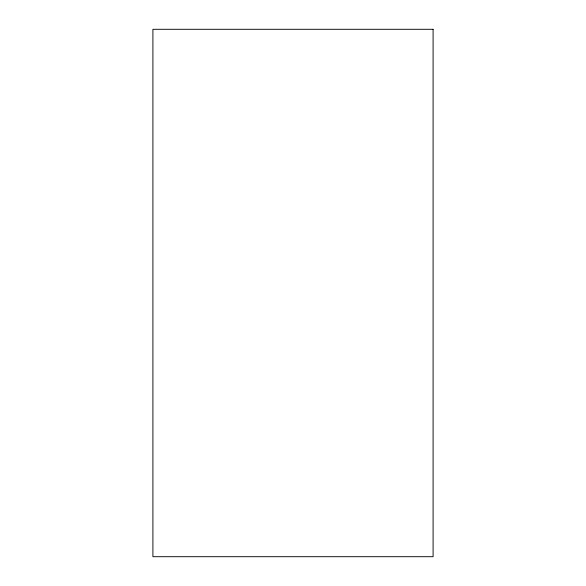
<?xml version="1.0" encoding="UTF-8"?>
<svg xmlns="http://www.w3.org/2000/svg" width="586" height="586" viewBox="0 0 586 586"><rect width="100%" height="100%" fill="white"/><g stroke="black" fill="none" stroke-linecap="round" stroke-linejoin="round"><path stroke-width="0.88" d="M433.091 29.3L152.909 29.3L152.909 556.7L433.091 556.7L433.091 29.3"/></g></svg>
